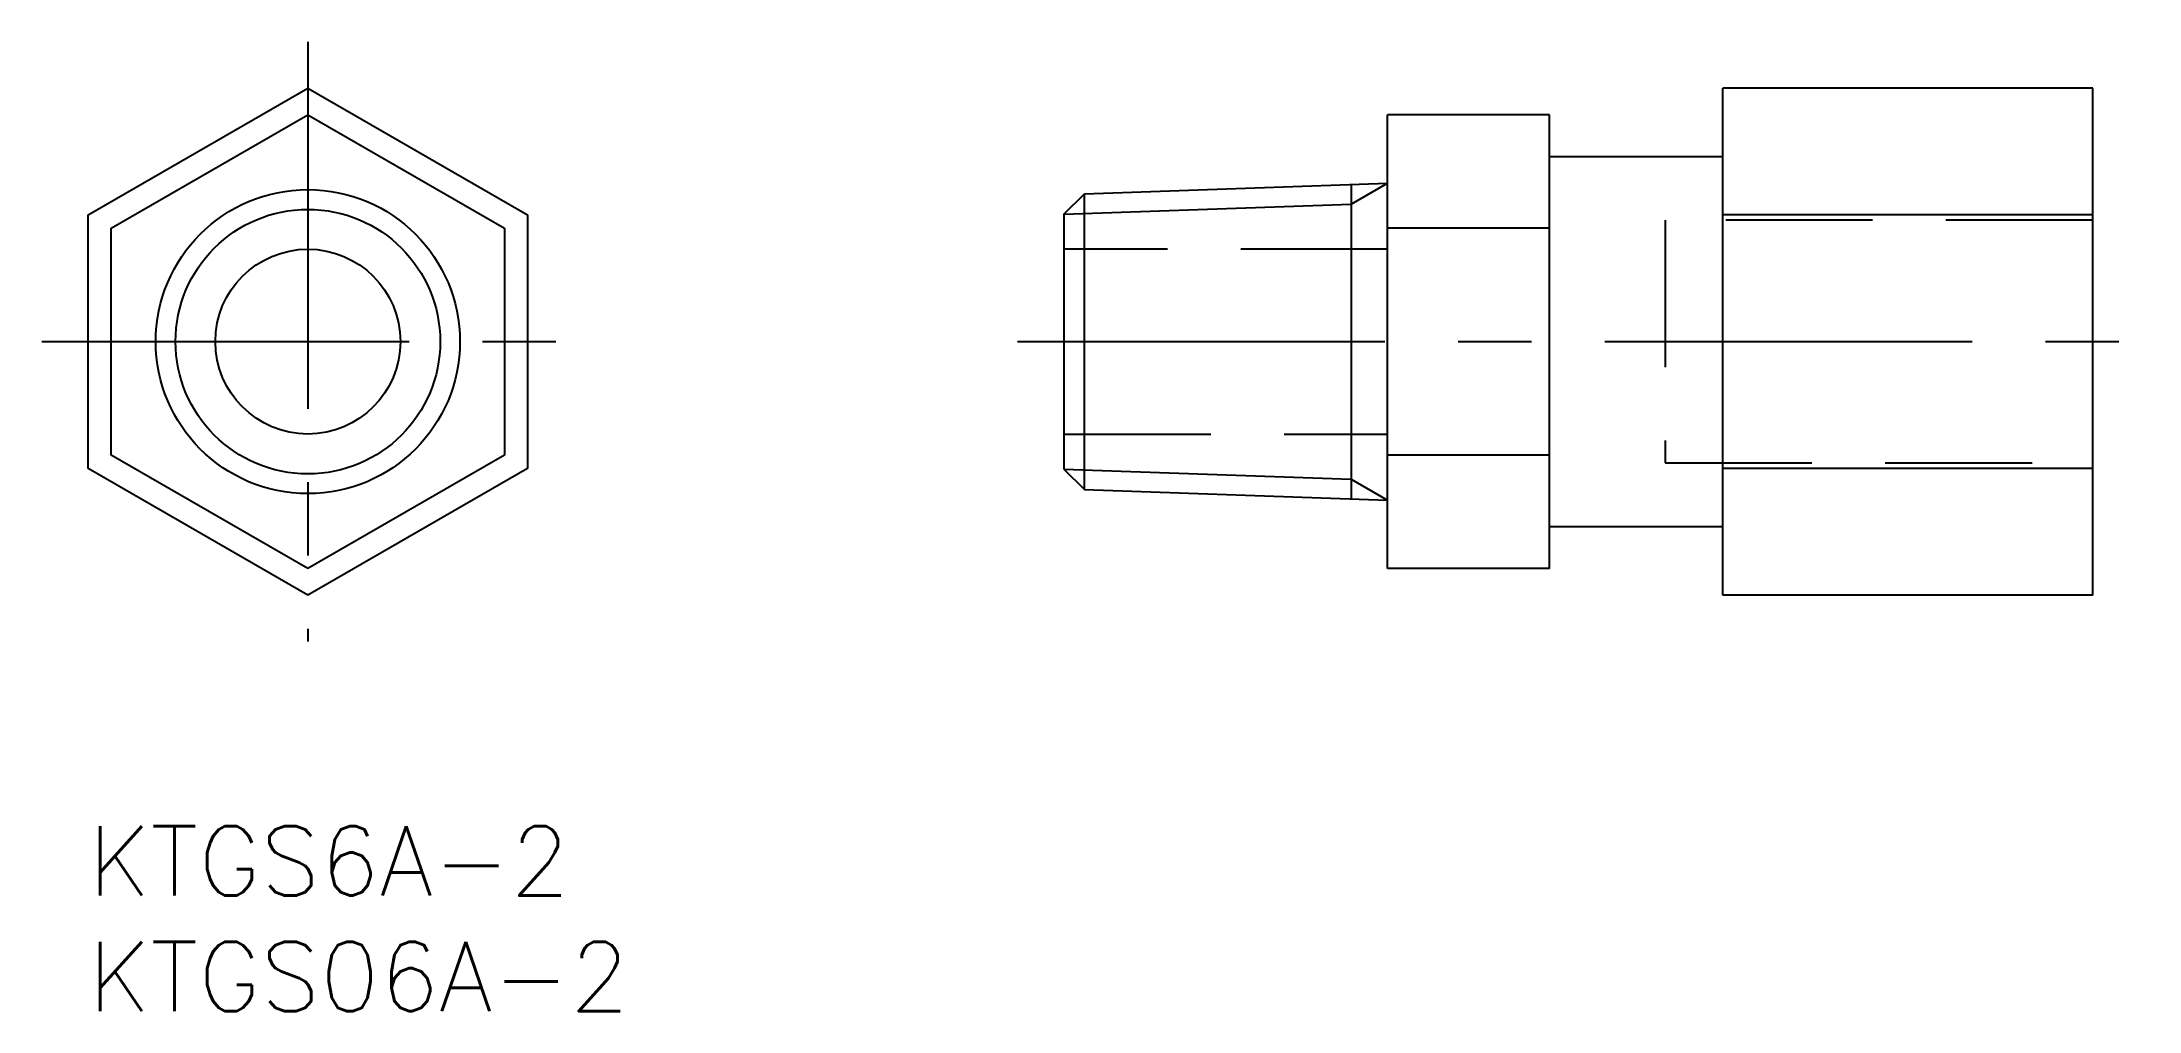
# Model space of a CAD drawing. Extents: x -2 to 88.7, y -8 to 33.9.
import ezdxf

# ---------------------------------------------------------------- set-up
doc = ezdxf.new("R2010")
doc.units = 0
doc.header["$LTSCALE"] = 0.5
doc.linetypes.add('CENTER', pattern=[50.8, 31.75, -6.35, 6.35, -6.35])
doc.linetypes.add('DASHED', pattern=[19.05, 12.7, -6.35])
for name, color, linetype in [('MSM_CENTER', 1, 'CENTER'), ('MSM_CONTINUOUS', 7, 'CONTINUOUS'), ('MSM_DASHED', 4, 'DASHED'), ('MSM_NARROW', 5, 'CONTINUOUS'), ('MSM_PART_NUMBER', 7, 'CONTINUOUS')]:
    doc.layers.add(name, color=color, linetype=linetype)
doc.styles.get("Standard").update_dxf_attribs({"font": 'txt.shx', "height": 1.8, "bigfont": 'bigfont.shx'})

# ---------------------------------------------------------------- blocks, each defined once
blk = doc.blocks.new('*U13')
at = {"layer": 'MSM_PART_NUMBER'}
blk.add_text('KTGS6A-2', height=3, dxfattribs=at).set_placement((0, -3))
blk = doc.blocks.new('*U14')
at = {"layer": 'MSM_PART_NUMBER'}
blk.add_text('KTGS06A-2', height=3, dxfattribs=at).set_placement((0, -8))

msp = doc.modelspace()

# ---------------------------------------------------------------- linework, layer by layer
at = {"layer": 'MSM_CENTER'}
for p, q in [((9.5, 33.939), (9.5, 8)), ((-2, 20.97), (21, 20.97)), ((40.197, 20.97), (88.697, 20.97))]:
    msp.add_line(p, q, dxfattribs=at)
at = {"layer": 'MSM_CONTINUOUS'}
for p, q in [((0, 26.454), (9.5, 31.939)), ((9.5, 31.939), (19, 26.454)), ((70.697, 10), (70.697, 31.939)), ((86.697, 31.939), (70.697, 31.939)), ((86.697, 10), (86.697, 31.939)), ((1, 25.877), (9.5, 30.785)), ((9.5, 30.785), (18, 25.877)), ((56.197, 11.155), (56.197, 30.785)), ((63.197, 30.785), (56.197, 30.785)), ((63.197, 11.155), (63.197, 30.785)), ((70.697, 28.97), (63.197, 28.97)), ((42.197, 26.482), (43.084, 27.369)), ((43.084, 27.369), (56.197, 27.827)), ((43.084, 14.57), (43.084, 27.369)), ((54.619, 27.772), (54.619, 14.167)), ((0, 15.485), (0, 26.454)), ((19, 26.454), (19, 15.485)), ((42.197, 26.482), (42.197, 15.457)), ((86.697, 26.454), (70.697, 26.454)), ((1, 16.062), (1, 25.877)), ((18, 25.877), (18, 16.062)), ((63.197, 25.877), (56.197, 25.877)), ((9.5, 10), (0, 15.485)), ((9.5, 11.155), (1, 16.062)), ((18, 16.062), (9.5, 11.155)), ((19, 15.485), (9.5, 10)), ((42.197, 15.457), (43.084, 14.57)), ((63.197, 16.062), (56.197, 16.062)), ((86.697, 15.485), (70.697, 15.485)), ((43.084, 14.57), (56.197, 14.112)), ((63.197, 12.97), (70.697, 12.97)), ((63.197, 11.155), (56.197, 11.155)), ((86.697, 10), (70.697, 10))]:
    msp.add_line(p, q, dxfattribs=at)
for radius in [6.579, 4]:
    msp.add_circle((9.5, 20.97), radius, dxfattribs=at)
at = {"layer": 'MSM_DASHED'}
for p, q in [((86.697, 26.22), (68.197, 26.22)), ((68.197, 26.22), (68.197, 15.72)), ((56.197, 24.97), (42.197, 24.97)), ((42.197, 16.97), (56.197, 16.97)), ((68.197, 15.72), (86.697, 15.72))]:
    msp.add_line(p, q, dxfattribs=at)
at = {"layer": 'MSM_NARROW'}
for p, q in [((54.619, 26.916), (56.197, 27.827)), ((42.197, 26.482), (54.619, 26.916)), ((42.197, 15.457), (54.619, 15.023)), ((54.619, 15.023), (56.197, 14.112))]:
    msp.add_line(p, q, dxfattribs=at)
msp.add_circle((9.5, 20.97), 5.723, dxfattribs=at)

# ---------------------------------------------------------------- block references
at = {"layer": 'MSM_CONTINUOUS'}
for name in ['*U13', '*U14']:
    msp.add_blockref(name, (0, 0), dxfattribs=at)

doc.saveas('drawing.dxf')
